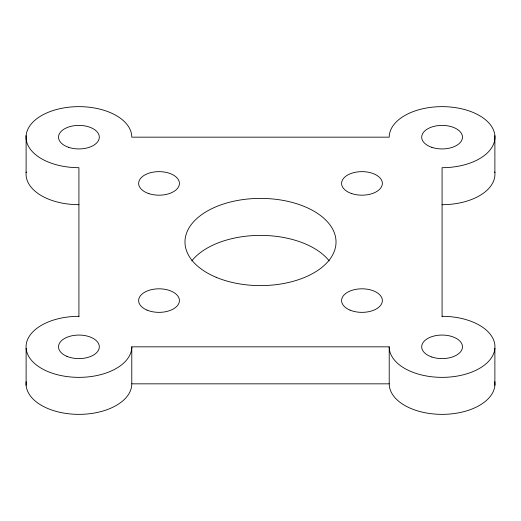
<?xml version="1.0" encoding="UTF-8"?>
<svg xmlns="http://www.w3.org/2000/svg" width="521" height="521" viewBox="0 0 521 521"><rect width="100%" height="100%" fill="white"/><g stroke="black" fill="none" stroke-linecap="round" stroke-linejoin="round"><path stroke-width="0.78" d="M78.918 316.312A52.868 30.524 0 0 0 26.05 346.836A52.868 30.524 0 0 0 78.918 377.36A52.868 30.524 0 0 0 131.787 346.836L389.213 346.836A52.868 30.524 0 0 0 442.082 377.36A52.868 30.524 0 0 0 494.95 346.836A52.868 30.524 0 0 0 442.082 316.312M26.187 381.659A52.868 30.524 0 0 0 77.03 414.338A52.868 30.524 0 0 0 131.787 383.834L389.213 383.834A52.868 30.524 0 0 0 443.97 414.338A52.868 30.524 0 0 0 494.813 381.659M494.885 135.668L494.885 172.666M494.885 348.334L494.885 385.332M442.082 316.768L442.082 167.69A52.868 30.524 0 0 0 494.95 137.166A52.868 30.524 0 0 0 442.082 106.642A52.868 30.524 0 0 0 389.213 137.166L131.787 137.166A52.868 30.524 0 0 0 78.918 106.642A52.868 30.524 0 0 0 26.05 137.166A52.868 30.524 0 0 0 78.918 167.69L78.918 316.768M389.213 346.836L389.213 383.834M131.787 346.836L131.787 383.834M26.115 135.668L26.115 172.666M26.115 348.334L26.115 385.332M191.8 260.884A75.525 43.608 0 0 1 260.5 235.394A75.525 43.608 0 0 1 329.2 260.884M78.918 204.688A52.868 30.524 0 0 1 26.187 171.989M494.813 171.989A52.868 30.524 0 0 1 442.082 204.688M216.182 277.309A75.525 43.608 0 0 0 335.622 246.505A75.525 43.608 0 0 0 229.696 202.187A75.525 43.608 0 0 0 216.182 277.309M68.72 147.358A20.391 11.775 0 0 0 99.309 137.166A20.391 11.775 0 0 0 68.72 126.968A20.391 11.775 0 0 0 68.72 147.358M66.955 356.371A20.391 11.775 0 0 0 99.205 348.048A20.391 11.775 0 0 0 70.602 336.084A20.391 11.775 0 0 0 66.955 356.371M431.883 357.028A20.391 11.775 0 0 0 462.472 346.836A20.391 11.775 0 0 0 431.883 336.638A20.391 11.775 0 0 0 431.883 357.028M431.883 147.358A20.391 11.775 0 0 0 462.472 137.166A20.391 11.775 0 0 0 431.883 126.968A20.391 11.775 0 0 0 431.883 147.358M351.773 193.61A20.391 11.775 0 0 0 382.362 183.418A20.391 11.775 0 0 0 351.773 173.219A20.391 11.775 0 0 0 351.773 193.61M148.83 193.61A20.391 11.775 0 0 0 179.419 183.418A20.391 11.775 0 0 0 148.83 173.219A20.391 11.775 0 0 0 148.83 193.61M147.065 310.119A20.391 11.775 0 0 0 179.309 301.802A20.391 11.775 0 0 0 150.712 289.832A20.391 11.775 0 0 0 147.065 310.119M350.008 310.119A20.391 11.775 0 0 0 382.258 301.802A20.391 11.775 0 0 0 353.655 289.832A20.391 11.775 0 0 0 350.008 310.119"/></g></svg>
